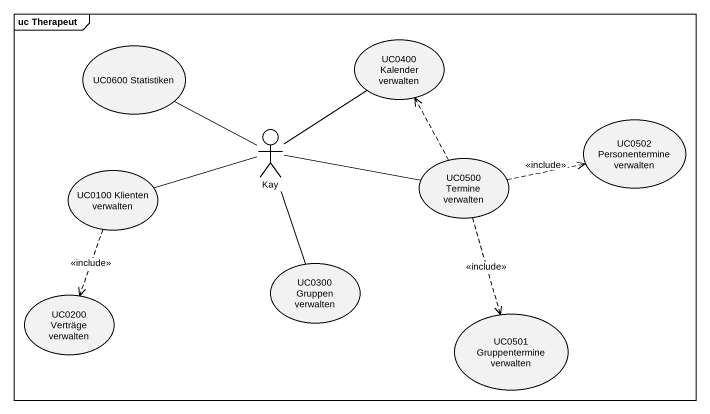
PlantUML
@startuml
mainframe uc Therapeut
usecase "UC0600 Statistiken" as UC0600_Statistiken
usecase "UC0400 Kalender verwalten" as UC0400_Kalender_verwalten
actor Kay
usecase "UC0502 Personentermine verwalten" as UC0502_Personentermine
usecase "UC0100 Klienten verwalten" as UC0100_Klienten_verwalten
usecase "UC0500 Termine verwalten" as UC0500_Termine_verwalten
usecase "UC0300 Gruppen verwalten" as UC0300_Gruppen_verwalten
usecase "UC0200 Verträge verwalten" as UC0200_Verträge_verwalten
usecase "UC0501 Gruppentermine verwalten" as UC0501_Gruppentermine
Kay -up- UC0600_Statistiken
Kay -up- UC0400_Kalender_verwalten
Kay -left- UC0100_Klienten_verwalten
Kay -right- UC0500_Termine_verwalten
Kay -- UC0300_Gruppen_verwalten
UC0100_Klienten_verwalten ..> UC0200_Verträge_verwalten : <<include>>
UC0500_Termine_verwalten .up.> UC0400_Kalender_verwalten
UC0500_Termine_verwalten .right.> UC0502_Personentermine : <<include>>
UC0500_Termine_verwalten ..> UC0501_Gruppentermine : <<include>>
@enduml
